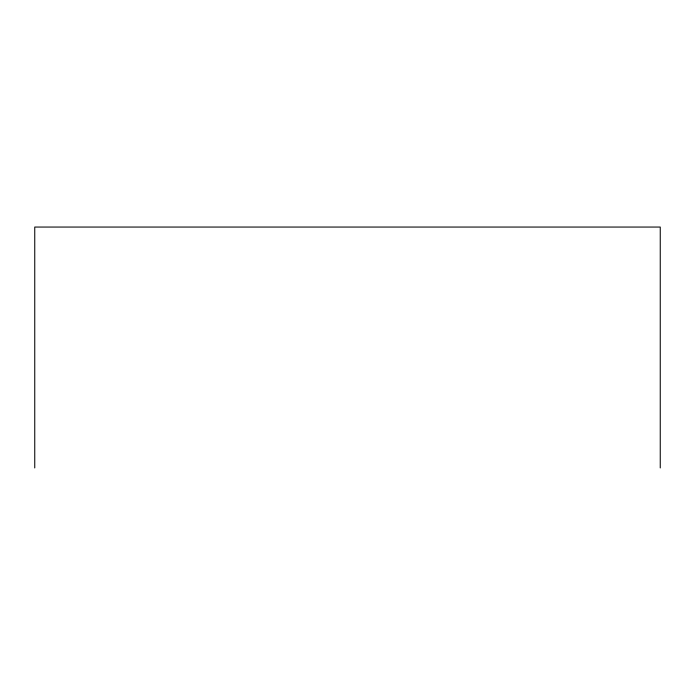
<?xml version="1.0" encoding="UTF-8"?>
<svg xmlns="http://www.w3.org/2000/svg" width="695" height="695" viewBox="0 0 695 695"><rect width="100%" height="100%" fill="white"/><g stroke="black" fill="none" stroke-linecap="round" stroke-linejoin="round"><path stroke-width="1.04" d="M660.25 467.943L660.25 227.057L34.75 227.057L34.75 467.943"/></g></svg>
